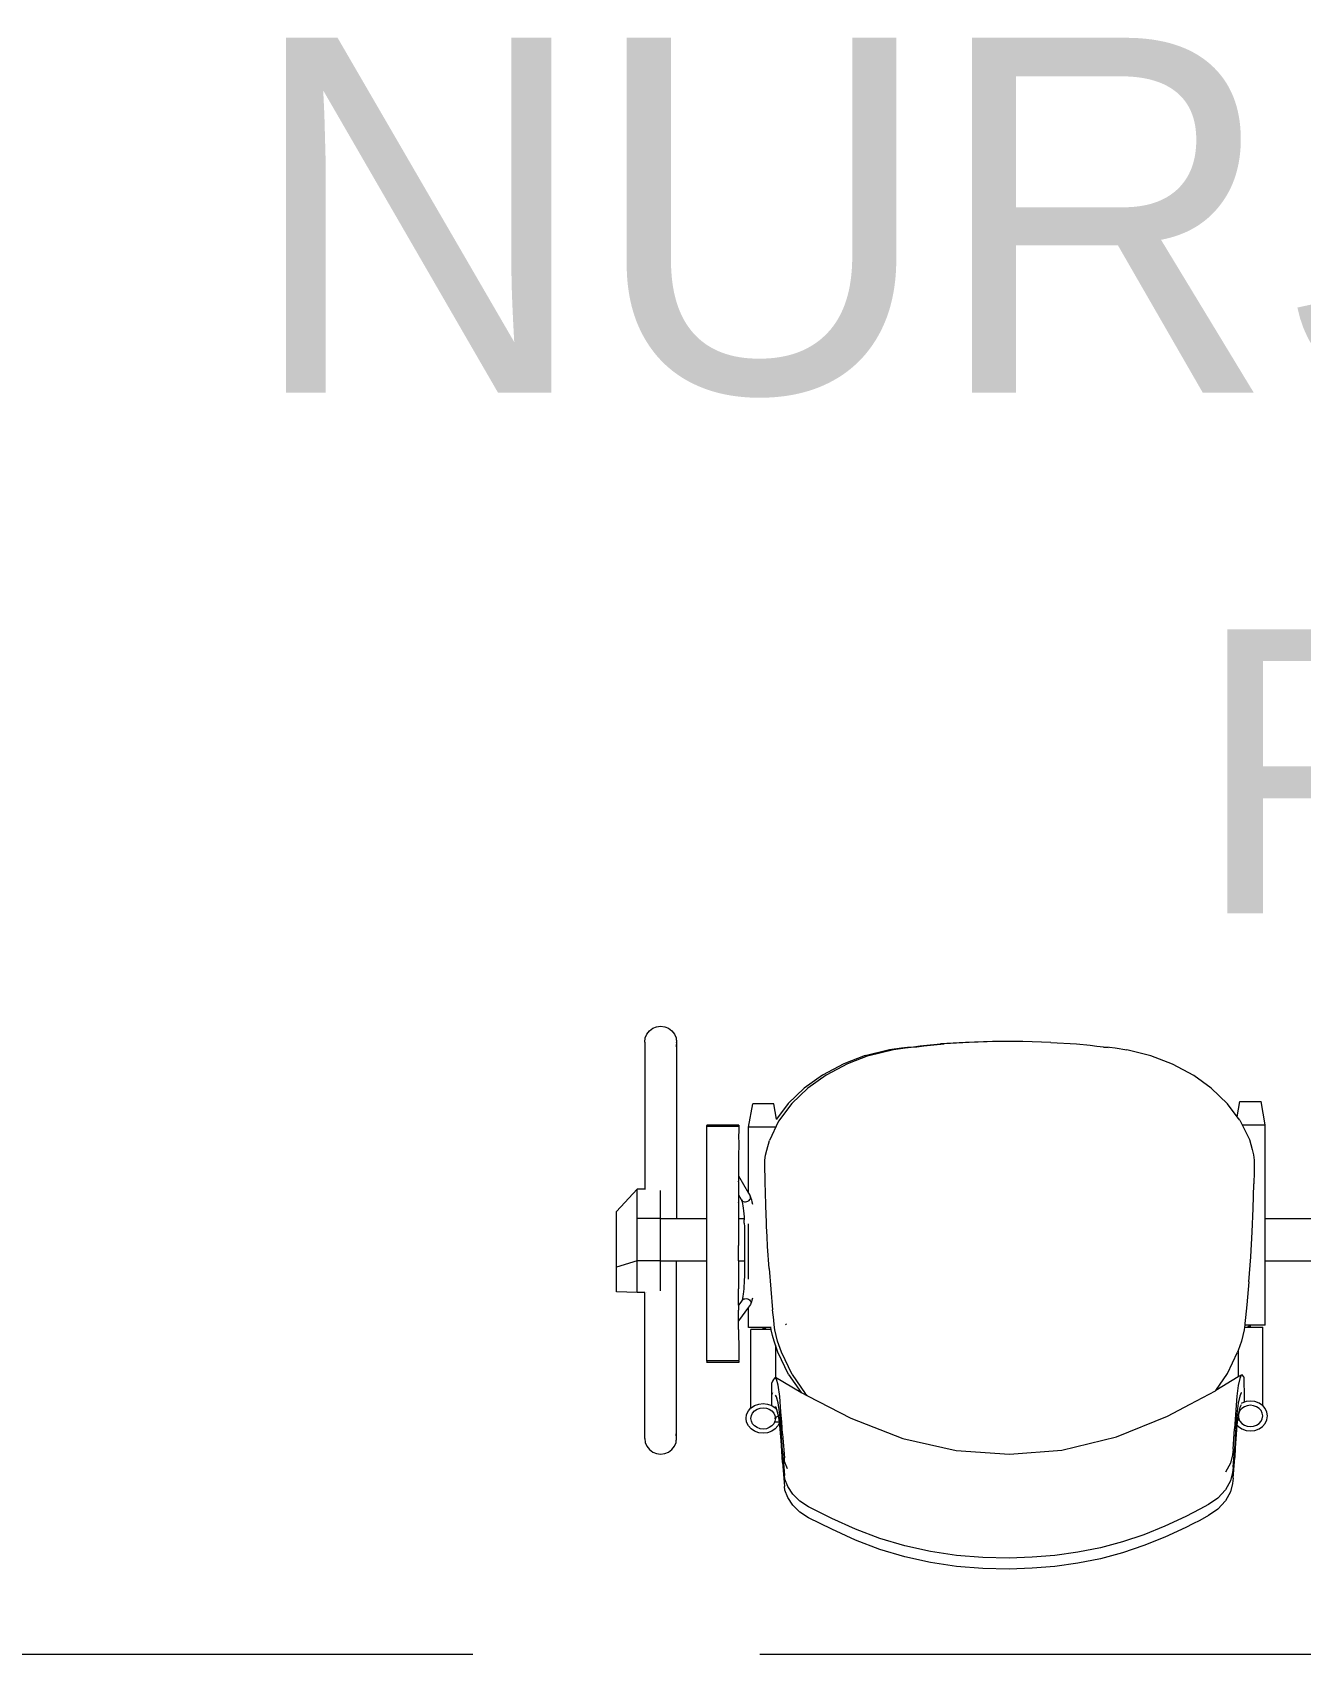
# Model space of a CAD drawing. Header units: millimetres. Extents: x -280308 to 6402717, y -14 to 2073074.
# Drawn here: x 14067 to 15260, y 410823 to 412350 of the extents above; entities that cross this region are included whole.
import ezdxf
from ezdxf.enums import TextEntityAlignment as Align

# ---------------------------------------------------------------- set-up
doc = ezdxf.new("R2010")
doc.units = ezdxf.units.MM
doc.linetypes.add('ACAD_ISO08W100', pattern=[36, 24, -3, 6, -3])
doc.layers.get('0').update_dxf_attribs({"lineweight": 0})
doc.layers.add('A-ANNOTATION', color=144, linetype='Continuous', lineweight=0)
doc.layers.add('A-FURN-EQPM', color=177, linetype='Continuous', lineweight=0)
doc.layers.add('A-TEXT', color=254, linetype='Continuous')
doc.styles.add('Annotative', font='arial.ttf', dxfattribs={"height": 1.25})
doc.styles.get("Standard").update_dxf_attribs({"font": 'arial.ttf'})

# ---------------------------------------------------------------- blocks, each defined once
blk = doc.blocks.new('A$C27accbf0')
at = {"color": 0, "linetype": 'ByBlock', "lineweight": -2}
for p, q in [((279.7, -305.1), (279.7, -245.1)), ((319.7, -305.1), (319.7, -245.1)), ((123.9, -307.5), (126.8, -304.9)), ((126.8, -304.9), (130.1, -303.3)), ((130.1, -303.3), (133.8, -302.7)), ((133.8, -302.7), (137.4, -303.3)), ((137.4, -303.3), (140.8, -304.9)), ((140.8, -304.9), (143.5, -307.3)), ((219.2, -305.1), (279.7, -305.1)), ((219.2, -305.1), (219.2, -324.3)), ((279.7, -305.1), (319.7, -305.1)), ((319.7, -305.1), (407.9, -305.1)), ((407.9, -305.1), (429.9, -308.9)), ((407.9, -326.8), (407.9, -305.1)), ((119.8, -318.8), (120.2, -314.7)), ((120.2, -323), (119.8, -318.8)), ((120.2, -314.7), (121.6, -310.8)), ((121.6, -310.8), (123.9, -307.5)), ((123.8, -318.8), (124.1, -315.9)), ((124.1, -321.8), (123.8, -318.8)), ((124.1, -315.9), (125.1, -313.1)), ((125.1, -313.1), (126.7, -310.7)), ((126.7, -310.7), (128.8, -308.9)), ((128.8, -308.9), (131.2, -307.7)), ((131.2, -307.7), (133.8, -307.3)), ((133.8, -307.3), (136.4, -307.7)), ((136.4, -307.7), (138.8, -308.9)), ((138.8, -308.9), (140.8, -310.7)), ((140.8, -310.7), (142.4, -313.1)), ((142.4, -313.1), (143.4, -315.9)), ((143.4, -315.9), (143.8, -318.8)), ((143.8, -318.8), (143.4, -321.8)), ((143.5, -307.3), (143.7, -307.5)), ((143.5, -307.3), (217.4, -307.3)), ((143.7, -307.5), (145.9, -310.8)), ((145.9, -310.8), (147.3, -314.7)), ((147.3, -314.7), (147.8, -318.8)), ((147.8, -318.8), (147.3, -323)), ((217.4, -324.5), (217.4, -307.3)), ((217.4, -318.8), (219.2, -318.8)), ((217.4, -321.8), (219.2, -318.8)), ((260, -320.4), (238.3, -322.2)), ((260, -320.4), (283.5, -318.6)), ((283.5, -318.6), (307, -317.3)), ((307, -317.3), (329.1, -316.4)), ((329.1, -316.4), (352.4, -315.7)), ((363.5, -315.5), (352.4, -315.7)), ((369, -315.4), (363.5, -315.5)), ((374.6, -315.4), (369, -315.4)), ((379.6, -316.1), (374.6, -315.4)), ((384.5, -317.1), (379.6, -316.1)), ((394, -319.9), (384.5, -317.1)), ((407.9, -326.8), (394, -319.9)), ((429.9, -328.7), (429.9, -308.9)), ((70.1, -335.8), (62.2, -337.6)), ((75.3, -335.2), (70.1, -335.8)), ((80.5, -335.8), (72.6, -337.6)), ((75.3, -335.2), (94.6, -333.7)), ((85.7, -335.2), (80.5, -335.8)), ((85.7, -335.2), (105.1, -333.7)), ((97.2, -335.9), (89.3, -337.7)), ((103.8, -333.1), (94.6, -333.7)), ((102.4, -335.2), (97.2, -335.9)), ((102.4, -335.2), (121.8, -333.8)), ((112.3, -332.5), (103.8, -333.1)), ((114.2, -333.1), (105.1, -333.7)), ((125.1, -331.6), (112.3, -332.5)), ((122.9, -332.5), (114.2, -333.1)), ((121.6, -326.9), (120.2, -323)), ((123.9, -330.2), (121.6, -326.9)), ((130.9, -333.1), (121.8, -333.8)), ((135.7, -331.6), (122.9, -332.5)), ((125.4, -331.6), (123.9, -330.2)), ((125.1, -324.6), (124.1, -321.8)), ((126.7, -327), (125.1, -324.6)), ((125.4, -331.6), (125.1, -331.6)), ((130.1, -331), (125.4, -331.6)), ((128.8, -328.8), (126.7, -327)), ((130.1, -329.5), (128.8, -328.8)), ((131.2, -329.9), (130.1, -329.5)), ((130.1, -331), (130.1, -329.5)), ((134.3, -330.5), (130.1, -331)), ((139.5, -332.6), (130.9, -333.1)), ((133.8, -330.3), (131.2, -329.9)), ((133.8, -330.3), (133.8, -329.5)), ((136.4, -329.9), (133.8, -330.3)), ((135.1, -330.4), (134.3, -330.5)), ((141.6, -328.7), (135.1, -330.4)), ((145.7, -330.4), (135.7, -331.6)), ((138.8, -328.8), (136.4, -329.9)), ((140.8, -327), (138.8, -328.8)), ((152.4, -331.7), (139.5, -332.6)), ((142.4, -324.6), (140.8, -327)), ((144.2, -327.7), (141.6, -328.7)), ((143.4, -321.8), (142.4, -324.6)), ((145.9, -326.9), (145.4, -327.6)), ((152.3, -328.7), (145.7, -330.4)), ((146.7, -324.6), (145.9, -326.9)), ((147.3, -323), (146.7, -324.6)), ((146.7, -324.6), (150.5, -324.6)), ((150.5, -324.6), (151.9, -324.6)), ((150.5, -324.6), (151.9, -324.6)), ((151.9, -324.6), (168.6, -324.7)), ((155.5, -327.5), (152.3, -328.7)), ((162.4, -330.4), (152.4, -331.7)), ((155.6, -327.4), (155.5, -327.5)), ((170.6, -330.3), (157.8, -351.5)), ((169, -328.8), (162.4, -330.4)), ((168.6, -324.7), (169.8, -324.8)), ((172.3, -327.5), (169, -328.8)), ((169.8, -324.8), (170.7, -325)), ((172.3, -327.5), (170.6, -330.3)), ((195.5, -330.3), (170.6, -330.3)), ((170.7, -325), (172.4, -326.5)), ((172.4, -326.5), (172.3, -327.5)), ((173.8, -340.5), (193.8, -330.9)), ((195.5, -330.3), (193.8, -330.9)), ((204.1, -327.4), (195.5, -330.3)), ((209.4, -326), (204.1, -327.4)), ((214.8, -324.8), (209.4, -326)), ((217.4, -324.5), (214.8, -324.8)), ((219.2, -324.3), (217.4, -324.5)), ((220.7, -324.1), (219.2, -324.3)), ((226.5, -323.4), (220.7, -324.1)), ((238.3, -322.2), (226.5, -323.4)), ((412.1, -328.8), (407.9, -326.8)), ((412.1, -328.8), (415.4, -331.3)), ((415.4, -331.3), (429.9, -328.7)), ((415.4, -331.3), (427.7, -340.5)), ((46.1, -349.5), (40, -358.2)), ((53.9, -342.4), (46.1, -349.5)), ((56.4, -349.5), (50.3, -358.2)), ((62.2, -337.6), (53.9, -342.4)), ((64.3, -342.4), (56.4, -349.5)), ((72.6, -337.6), (64.3, -342.4)), ((89.3, -337.7), (80.9, -342.4)), ((157.8, -351.5), (173.8, -340.5)), ((427.7, -340.5), (442.4, -355.8)), ((40, -358.2), (35.5, -366.5)), ((50.3, -358.2), (45.9, -366.5)), ((144.9, -375.6), (157.5, -351.9)), ((157.8, -351.5), (157.5, -351.9)), ((442.4, -355.8), (454.2, -372.2)), ((28.9, -379.7), (19.8, -399.3)), ((32.2, -373.1), (28.9, -379.7)), ((39.2, -379.7), (30.1, -399.3)), ((35.5, -366.5), (32.2, -373.1)), ((42.5, -373.1), (39.2, -379.7)), ((45.9, -366.5), (42.5, -373.1)), ((133.5, -397), (144.9, -375.6)), ((454.2, -372.2), (464.9, -392.1)), ((114.1, -444.8), (133.5, -397)), ((464.9, -392.1), (472.7, -412.5)), ((19.8, -399.3), (11.7, -419.1)), ((30.1, -399.3), (22, -419.1)), ((11.7, -419.1), (4.9, -439.3)), ((22, -419.1), (15.2, -439.3)), ((472.7, -412.5), (478.5, -435.1)), ((4.9, -439.3), (-0.6, -460.1)), ((15.2, -439.3), (9.7, -460.1)), ((480.3, -446.1), (478.5, -435.1)), ((101.7, -496.4), (114.1, -444.8)), ((480.9, -451.5), (480.3, -446.1)), ((480.9, -455), (480.6, -452.7)), ((481.3, -457), (480.9, -451.5)), ((481, -457), (480.9, -455)), ((482, -463.4), (481.3, -457)), ((-0.6, -460.1), (-4.9, -481.4)), ((9.7, -460.1), (5.4, -481.4)), ((482.7, -469.8), (482, -463.4)), ((484, -482.7), (482.7, -469.8)), ((-4.9, -481.4), (-7.8, -502.8)), ((5.4, -481.4), (2.5, -502.8)), ((485.5, -506.8), (484, -482.7)), ((-7.8, -502.8), (-9.6, -524.3)), ((2.5, -502.8), (0.7, -524.3)), ((97.8, -545.5), (101.7, -496.4)), ((485.5, -506.8), (486.4, -533)), ((-9.6, -524.3), (-10.3, -546)), ((0.7, -524.3), (0, -546)), ((486.4, -533), (486.4, -536.4)), ((-10.3, -546), (-9.8, -570.8)), ((0, -546), (0.5, -570.8)), ((101.2, -595.9), (97.8, -545.5)), ((486.4, -536.4), (486.4, -536.4)), ((486.4, -536.4), (486.4, -558)), ((486.4, -558), (485.5, -583.5)), ((486.4, -561.5), (485.5, -587)), ((486.4, -558), (486.4, -561.5)), ((-9.8, -570.8), (-7.8, -595.4)), ((0.5, -570.8), (2.5, -595.4)), ((-7.8, -595.4), (-4.2, -619.8)), ((2.5, -595.4), (6.1, -619.8)), ((485.5, -583.5), (484.1, -607.2)), ((485.5, -587), (484.1, -610.6)), ((112.5, -646), (101.2, -595.9)), ((482.8, -620), (484.1, -607.2)), ((482.8, -623.4), (484.1, -610.6)), ((-4.2, -619.8), (1.1, -644.2)), ((6.1, -619.8), (11.5, -644.2)), ((482.2, -626.3), (482.8, -620)), ((482.2, -629.8), (482.8, -623.4)), ((480.4, -643.9), (481, -638.3)), ((481, -638.3), (481.4, -632.7)), ((481, -641.7), (481.4, -636.1)), ((481.4, -632.7), (482.2, -626.3)), ((481.4, -636.1), (482.2, -629.8)), ((1.1, -644.2), (8.1, -667.6)), ((11.5, -644.2), (18.4, -667.6)), ((131.6, -695), (112.5, -646)), ((473, -677.9), (478.7, -654.9)), ((478.7, -654.9), (480.4, -643.9)), ((478.7, -658.4), (480.4, -647.3)), ((480.4, -647.3), (481, -641.7)), ((8.1, -667.6), (16.9, -690.5)), ((18.4, -667.6), (27.2, -690.5)), ((473, -681.3), (478.7, -658.4)), ((473, -677.9), (465.3, -698.2)), ((473, -681.3), (465.3, -701.6)), ((16.9, -690.5), (27.1, -712.9)), ((27.2, -690.5), (37.4, -712.9)), ((152.7, -735.7), (131.6, -695)), ((465.3, -698.2), (454.6, -718.2)), ((465.3, -701.6), (454.6, -721.6)), ((27.1, -712.9), (38, -734.9)), ((37.4, -712.9), (48.3, -734.9)), ((454.6, -718.2), (442.3, -735.4)), ((454.6, -721.6), (442.3, -738.9)), ((38, -734.9), (43.2, -742.8)), ((43.2, -742.8), (49.8, -749.4)), ((48.3, -734.9), (53.5, -742.8)), ((53.5, -742.8), (60.1, -749.4)), ((155, -737.8), (152.7, -735.7)), ((155.9, -741.8), (152.7, -735.7)), ((172.8, -750), (155, -737.8)), ((172.8, -753.5), (155.9, -741.8)), ((155.9, -742), (155.9, -741.8)), ((155.9, -742), (170, -765.9)), ((442.3, -735.4), (427.9, -750.5)), ((442.3, -738.9), (427.9, -754)), ((49.8, -749.4), (56.9, -754.3)), ((56.9, -754.3), (63.9, -757.1)), ((60.1, -749.4), (67.3, -754.3)), ((63.9, -757.1), (67.4, -757.3)), ((67.3, -754.3), (74.2, -757.1)), ((90, -759.1), (67.4, -757.3)), ((74.2, -757.1), (77.8, -757.3)), ((100.5, -759.1), (77.8, -757.3)), ((84, -754.4), (90.9, -757.2)), ((90, -759.1), (100.6, -759.9)), ((90.9, -757.2), (94.5, -757.4)), ((117.1, -759.2), (94.5, -757.4)), ((100.5, -759.1), (111.1, -759.9)), ((100.6, -759.9), (110.6, -760.6)), ((110.6, -760.6), (124.8, -761.7)), ((111.1, -759.9), (121.1, -760.6)), ((117.1, -759.2), (127.8, -760)), ((121.1, -760.6), (135.4, -761.7)), ((124.5, -763.5), (121.6, -766)), ((127.4, -762.1), (124.5, -763.5)), ((124.8, -761.7), (127.4, -762.1)), ((127.4, -762.1), (127.9, -762.1)), ((127.8, -760), (137.8, -760.7)), ((127.9, -762.1), (127.9, -766.8)), ((127.9, -762.1), (134.2, -763.1)), ((132.3, -765.7), (134.2, -763.1)), ((134.2, -763.1), (135.3, -763.3)), ((135.3, -763.3), (139.6, -764.5)), ((135.4, -761.7), (146, -763.3)), ((137.8, -760.7), (152.1, -761.7)), ((146, -763.3), (151.9, -764.9)), ((152.1, -761.7), (162.7, -763.4)), ((162.7, -763.4), (168.5, -765)), ((172.8, -750), (193.9, -760.3)), ((172.8, -753.5), (193.9, -763.7)), ((193.9, -760.3), (204.3, -763.8)), ((219.9, -756.5), (220.5, -755.5)), ((411.3, -762.9), (393.2, -771.5)), ((427.9, -750.5), (411.3, -762.9)), ((427.9, -754), (413.1, -765)), ((118, -773.2), (117.5, -777.4)), ((117.5, -777.4), (118, -781.6)), ((119.4, -769.4), (118, -773.2)), ((121.6, -766), (119.4, -769.4)), ((121.8, -774.4), (121.5, -777.4)), ((121.5, -777.4), (121.8, -780.4)), ((122.8, -771.7), (121.8, -774.4)), ((124.4, -769.3), (122.8, -771.7)), ((126.5, -767.4), (124.4, -769.3)), ((127.9, -766.8), (126.5, -767.4)), ((128.9, -766.3), (127.9, -766.8)), ((131.5, -765.9), (128.9, -766.3)), ((134.1, -766.3), (131.5, -765.9)), ((131.5, -765.9), (131.5, -766.8)), ((136.5, -767.4), (134.1, -766.3)), ((138.6, -769.3), (136.5, -767.4)), ((140.1, -771.7), (138.6, -769.3)), ((141.4, -766), (139.6, -764.5)), ((139.6, -764.5), (141.1, -764.9)), ((141.1, -774.4), (140.1, -771.7)), ((141.1, -764.9), (142.6, -765.9)), ((141.5, -777.4), (141.1, -774.4)), ((141.1, -780.4), (141.5, -777.4)), ((143.6, -769.3), (141.4, -766)), ((143.6, -769.3), (154, -769.4)), ((143.6, -769.4), (143.6, -769.3)), ((145, -773.2), (143.6, -769.4)), ((145.5, -777.4), (145, -773.2)), ((145, -781.6), (145.5, -777.4)), ((148.3, -769.3), (154.2, -769.3)), ((151.9, -764.9), (153.3, -765.9)), ((153.3, -765.9), (153.4, -765.9)), ((154.2, -769.3), (154, -769.4)), ((155.7, -768.6), (154.2, -769.3)), ((154.2, -769.3), (165, -769.4)), ((166.6, -768.6), (165, -769.4)), ((168.2, -767.6), (166.6, -768.6)), ((169.5, -766.7), (168.2, -767.6)), ((168.5, -765), (170.1, -766)), ((170.1, -766), (169.5, -766.7)), ((170, -765.9), (170.1, -766)), ((200.3, -765.9), (170, -765.9)), ((193.9, -763.7), (200.3, -765.9)), ((200.3, -765.9), (204.3, -767.2)), ((204.3, -763.8), (209.6, -765.2)), ((204.3, -767.2), (209.6, -768.7)), ((209.6, -765.2), (215, -766.4)), ((209.6, -768.7), (215, -769.9)), ((215, -766.4), (219.7, -767)), ((215, -769.9), (215.1, -769.9)), ((215.1, -769.9), (217, -770.1)), ((215.1, -769.9), (215.1, -788.9)), ((215.1, -774.4), (217, -777.4)), ((215.1, -777.4), (217, -777.4)), ((217, -770), (217, -770.1)), ((217, -770.1), (217, -791.1)), ((219.7, -767), (224.4, -767.5)), ((224.4, -767.5), (233.8, -768.5)), ((253.3, -770.2), (233.8, -768.5)), ((272.5, -771.8), (253.3, -770.2)), ((272.5, -771.8), (293.2, -773.2)), ((293.2, -773.2), (302.6, -773.8)), ((302.6, -773.8), (307.4, -774)), ((307.4, -774), (312.1, -774.2)), ((312.1, -774.2), (317.3, -774.4)), ((317.3, -774.4), (322.5, -774.6)), ((322.5, -774.6), (332.9, -775)), ((332.9, -775), (354.1, -775.5)), ((354.1, -775.5), (360.8, -775.6)), ((360.8, -775.6), (364.3, -775.7)), ((364.3, -775.7), (369.4, -775.7)), ((369.4, -775.7), (374.5, -775.8)), ((374.5, -775.8), (379.3, -775.1)), ((379.3, -775.1), (384.1, -774.1)), ((384.1, -774.1), (393.2, -771.5)), ((405.6, -766.2), (405.6, -791.1)), ((413.1, -765), (413, -765)), ((413.1, -765), (427.6, -767.5)), ((427.6, -767.5), (427.6, -787.3)), ((118, -781.6), (119.4, -785.5)), ((119.4, -785.5), (121.6, -788.8)), ((121.6, -788.8), (124.5, -791.3)), ((121.8, -780.4), (122.8, -783.2)), ((122.8, -783.2), (124.4, -785.5)), ((124.4, -785.5), (126.5, -787.4)), ((124.5, -791.3), (127.9, -793)), ((126.5, -787.4), (128.9, -788.5)), ((127.9, -793), (131.5, -793.5)), ((128.9, -788.5), (131.5, -788.9)), ((131.5, -788.9), (134.1, -788.5)), ((131.5, -793.5), (135.1, -793)), ((134.1, -788.5), (136.5, -787.4)), ((135.1, -793), (138.5, -791.3)), ((136.5, -787.4), (138.6, -785.5)), ((138.5, -791.3), (141.3, -788.9)), ((138.6, -785.5), (140.1, -783.2)), ((140.1, -783.2), (141.1, -780.4)), ((141.3, -788.9), (141.4, -788.8)), ((141.3, -788.9), (215.1, -788.9)), ((141.4, -788.8), (143.6, -785.5)), ((143.6, -785.5), (145, -781.6)), ((217, -791.1), (236.1, -791.1)), ((236.1, -791.1), (223.2, -800.5)), ((238.6, -789.3), (236.1, -791.1)), ((239.5, -788.9), (238.6, -789.3)), ((241, -788.4), (239.5, -788.9)), ((240.5, -788.8), (239.5, -788.9)), ((241.4, -789), (240.5, -788.8)), ((242.7, -788), (241, -788.4)), ((242.3, -789.5), (241.4, -789)), ((243.1, -790.2), (242.3, -789.5)), ((244.6, -787.6), (242.7, -788)), ((243.7, -791.2), (243.1, -790.2)), ((244.1, -792.3), (243.7, -791.2)), ((244.3, -793.5), (244.1, -792.3)), ((244.2, -794.6), (244.3, -793.5)), ((262.5, -791.1), (314.7, -791.1)), ((335.4, -788), (333.3, -787.6)), ((337.3, -788.4), (335.4, -788)), ((335.4, -793.9), (335.6, -792.8)), ((335.5, -795.1), (335.4, -793.9)), ((335.6, -792.8), (336, -791.7)), ((336, -791.7), (336.6, -790.7)), ((336.6, -790.7), (337.4, -789.9)), ((338.9, -788.9), (337.3, -788.4)), ((337.4, -789.9), (338.3, -789.4)), ((338.3, -789.4), (339.2, -789.2)), ((340.2, -789.3), (338.9, -788.9)), ((339.2, -789.2), (340.2, -789.3)), ((340.2, -789.3), (341, -789.7)), ((343.4, -791.1), (341, -789.7)), ((343.4, -791.1), (405.6, -791.1)), ((359.8, -800.5), (343.4, -791.1)), ((405.6, -791.1), (427.6, -787.3)), ((184.1, -800.4), (184, -800.4)), ((184, -800.4), (184, -830.3)), ((184.3, -800.4), (184.1, -800.4)), ((184.7, -800.4), (184.3, -800.4)), ((184.3, -800.4), (184.3, -800.4)), ((185.2, -800.4), (184.7, -800.4)), ((184.7, -800.4), (184.7, -800.4)), ((185.7, -800.4), (185.2, -800.4)), ((185.2, -800.4), (185.2, -800.4)), ((185.7, -800.4), (185.7, -830.3)), ((185.7, -800.4), (185.8, -800.4)), ((185.8, -800.4), (186.4, -800.4)), ((187.2, -800.4), (186.4, -800.4)), ((194.6, -800.4), (187.2, -800.4)), ((196.1, -800.4), (194.6, -800.4)), ((213.8, -800.5), (196.1, -800.4)), ((215.1, -800.5), (213.8, -800.5)), ((215.1, -800.5), (223.2, -800.5)), ((223.2, -800.5), (223.2, -800.5)), ((223.2, -800.5), (233.5, -800.5)), ((234.5, -800.5), (233.5, -800.5)), ((238.1, -800.5), (234.5, -800.5)), ((238.1, -800.5), (238.2, -800.5)), ((242.2, -797.5), (238.2, -800.5)), ((238.2, -800.5), (253.5, -800.5)), ((242.9, -797.3), (242.2, -797.5)), ((242.6, -797.3), (242.2, -797.5)), ((242.6, -797.3), (243.3, -796.6)), ((244.5, -796.9), (242.9, -797.3)), ((243.3, -796.6), (243.9, -795.7)), ((243.9, -795.7), (244.2, -794.6)), ((246.4, -796.6), (244.5, -796.9)), ((248.5, -796.2), (246.4, -796.6)), ((250.9, -795.9), (248.5, -796.2)), ((253.4, -795.7), (250.9, -795.9)), ((256.1, -795.5), (253.4, -795.7)), ((254.2, -800.5), (253.5, -800.5)), ((273.7, -800.5), (254.2, -800.5)), ((259, -795.3), (256.1, -795.5)), ((261.9, -795.2), (259, -795.3)), ((264.8, -795.1), (261.9, -795.2)), ((268, -795.1), (264.8, -795.1)), ((279.7, -795.1), (268, -795.1)), ((274.1, -800.5), (273.7, -800.5)), ((279.7, -800.5), (274.1, -800.5)), ((279.7, -800.5), (279.7, -795.1)), ((308.9, -795.1), (279.7, -795.1)), ((279.7, -800.5), (294.1, -800.5)), ((294.2, -800.5), (294.1, -800.5)), ((314.2, -800.5), (294.2, -800.5)), ((312.2, -795.1), (308.9, -795.1)), ((315.2, -795.2), (312.2, -795.1)), ((314.2, -800.5), (314.4, -800.5)), ((319.7, -800.5), (314.4, -800.5)), ((315.2, -795.2), (318.3, -795.3)), ((319.7, -795.4), (318.3, -795.3)), ((319.7, -800.5), (319.7, -795.4)), ((321.3, -795.4), (319.7, -795.4)), ((334.3, -800.5), (319.7, -800.5)), ((324.1, -795.7), (321.3, -795.4)), ((326.8, -795.9), (324.1, -795.7)), ((329.3, -796.2), (326.8, -795.9)), ((331.6, -796.6), (329.3, -796.2)), ((333.6, -796.9), (331.6, -796.6)), ((335.3, -797.3), (333.6, -796.9)), ((334.3, -800.5), (334.7, -800.5)), ((341.9, -800.5), (334.7, -800.5)), ((336.8, -797.7), (335.3, -797.3)), ((335.8, -796.2), (335.5, -795.1)), ((336.4, -797.1), (335.8, -796.2)), ((337.1, -797.8), (336.4, -797.1)), ((337.5, -798), (336.8, -797.7)), ((337.5, -798), (337.1, -797.8)), ((341.9, -800.5), (337.5, -798)), ((342, -800.5), (341.9, -800.5)), ((354.1, -800.5), (342, -800.5)), ((354.1, -800.5), (354.9, -800.5)), ((359.8, -800.5), (354.9, -800.5)), ((359.9, -800.5), (359.8, -800.5)), ((373.7, -800.5), (359.9, -800.5)), ((374.8, -800.5), (373.7, -800.5)), ((393, -800.4), (374.8, -800.5)), ((394.3, -800.5), (393, -800.4)), ((404.8, -800.4), (394.3, -800.5)), ((405.9, -800.4), (404.8, -800.4)), ((406.2, -800.4), (405.9, -800.4)), ((406.2, -800.4), (406.2, -830.3)), ((406.4, -800.4), (406.2, -800.4)), ((406.7, -800.4), (406.4, -800.4)), ((406.9, -800.4), (406.7, -800.4)), ((407.1, -800.4), (406.9, -800.4)), ((407.3, -800.4), (407.1, -800.4)), ((407.4, -800.4), (407.3, -800.4)), ((407.5, -800.4), (407.4, -800.4)), ((407.6, -800.4), (407.5, -800.4)), ((407.6, -800.4), (407.6, -800.4)), ((407.6, -800.4), (407.6, -830.3)), ((184.1, -830.3), (184, -830.3)), ((184.3, -830.3), (184.1, -830.3)), ((184.3, -830.3), (184.7, -830.3)), ((184.3, -830.3), (184.3, -830.3)), ((185.2, -830.3), (184.7, -830.3)), ((185.7, -830.3), (185.2, -830.3)), ((185.7, -830.3), (279.7, -830.4)), ((279.7, -858.9), (279.7, -830.4)), ((279.7, -830.4), (319.7, -830.4)), ((319.7, -858.9), (319.7, -830.4)), ((319.7, -830.4), (394.3, -830.4)), ((394.3, -830.4), (406.2, -830.3)), ((406.4, -830.3), (406.2, -830.3)), ((406.4, -830.3), (407.1, -830.3)), ((407.3, -830.3), (407.1, -830.3)), ((407.4, -830.3), (407.3, -830.3)), ((407.4, -830.3), (407.6, -830.3)), ((407.6, -830.3), (407.6, -830.3)), ((97.8, -873.9), (98.3, -870)), ((98.3, -870), (99.8, -866.4)), ((99.8, -866.4), (102.1, -863.3)), ((102.1, -863.3), (105.2, -860.9)), ((105.2, -860.9), (108.9, -859.4)), ((108.9, -859.4), (112.7, -858.9)), ((109.4, -859.4), (113, -858.9)), ((112.7, -858.9), (113, -858.9)), ((113, -858.9), (113.1, -858.9)), ((113.3, -858.9), (113.1, -858.9)), ((113.3, -858.9), (117.1, -859.4)), ((113.3, -858.9), (116.6, -859.4)), ((113.3, -858.9), (279.7, -858.9)), ((279.7, -873.9), (279.7, -858.9)), ((319.7, -873.9), (319.7, -858.9)), ((485.2, -858.9), (319.7, -858.9)), ((485.2, -858.9), (481.3, -859.4)), ((485.2, -858.9), (481.9, -859.4)), ((485.4, -858.9), (485.2, -858.9)), ((485.4, -858.9), (485.5, -858.9)), ((489.1, -859.4), (485.5, -858.9)), ((485.5, -858.9), (485.7, -858.9)), ((489.6, -859.4), (485.7, -858.9)), ((493.2, -860.9), (489.6, -859.4)), ((496.3, -863.3), (493.2, -860.9)), ((498.7, -866.4), (496.3, -863.3)), ((500.2, -870), (498.7, -866.4)), ((500.7, -873.9), (500.2, -870)), ((98.3, -877.8), (97.8, -873.9)), ((99.8, -881.4), (98.3, -877.8)), ((102.1, -884.5), (99.8, -881.4)), ((105.2, -886.9), (102.1, -884.5)), ((251.6, -873.9), (279.7, -873.9)), ((279.7, -873.9), (319.7, -873.9)), ((279.7, -873.9), (279.7, -895.9)), ((319.7, -873.9), (319.7, -895.9)), ((319.7, -873.9), (345.9, -873.9)), ((493.2, -886.9), (496.3, -884.5)), ((496.3, -884.5), (498.7, -881.4)), ((498.7, -881.4), (500.2, -877.8)), ((500.2, -877.8), (500.7, -873.9)), ((108.9, -888.4), (105.2, -886.9)), ((112.7, -888.9), (108.9, -888.4)), ((112.7, -888.9), (249.9, -888.9)), ((249.9, -886.9), (249.9, -886.9)), ((249.9, -888.9), (249.9, -895.9)), ((249.9, -888.9), (250, -888.9)), ((249.9, -895.9), (250.5, -915.4)), ((249.9, -895.9), (279.7, -895.9)), ((279.7, -895.9), (273.7, -915.4)), ((279.7, -895.9), (319.7, -895.9)), ((319.7, -895.9), (347.2, -895.9)), ((347.2, -895.9), (326.3, -915.4)), ((347.2, -888.2), (347.2, -888.9)), ((347.2, -888.9), (347.2, -895.9)), ((485.7, -888.9), (347.2, -888.9)), ((485.7, -888.9), (489.6, -888.4)), ((489.6, -888.4), (493.2, -886.9)), ((250.5, -915.4), (273.7, -915.4)), ((273.7, -915.4), (326.3, -915.4))]:
    blk.add_line(p, q, dxfattribs=at)
blk = doc.blocks.new('A$C4404b510')
at = {"layer": 'A-FURN-EQPM', "color": 0, "linetype": 'ByBlock', "lineweight": -2, "ltscale": 0.25, "xscale": -1, "rotation": 270}
blk.add_blockref('A$C27accbf0', (43223.5, 5915.8), dxfattribs=at)
blk = doc.blocks.new('*U539')
at = {"layer": 'A-ANNOTATION', "linetype": 'ACAD_ISO08W100', "ltscale": 0.25}
blk.add_lwpolyline([(0, -7.6411), (0, -228.3482)], dxfattribs=at)
at = {"layer": 'A-TEXT'}
blk.add_attdef('N', text='', height=0.9, dxfattribs=at).set_placement((0, 2.75), align=Align.MIDDLE_CENTER)
blk = doc.blocks.new('A$Cf37525da')
at = {"color": 124, "xscale": -360.0000000000001, "yscale": 360.0000000000001, "zscale": 360.0000000000001, "rotation": 270}
blk.add_blockref('*U539', (4643.8, -13700), dxfattribs=at)
blk = doc.blocks.new('2')
at = {"ltscale": 0.25}
blk.add_blockref('A$Cf37525da', (22307.9, 424523.3), dxfattribs=at)
at = {"layer": 'A-FURN-EQPM', "ltscale": 0.25}
blk.add_blockref('A$C4404b510', (-27691.9, 404998.3), dxfattribs=at)
at = {"layer": 'A-TEXT', "ltscale": 0.25, "insert": (13414.6, 412345.3), "char_height": 267.3, "attachment_point": 1, "style": 'Annotative'}
blk.add_mtext_dynamic_manual_height_columns('\\pxqc;{\\fCentury Gothic|b0|i0|c0|p34;\\H1.25x;NURSE STATION\\P\\H0.8x;FFL +3.700}', width=5332.382, gutter_width=1670.6, heights=[0], dxfattribs=at)

msp = doc.modelspace()

# ---------------------------------------------------------------- block references
msp.add_blockref('2', (0, 0))

doc.saveas('drawing.dxf')
